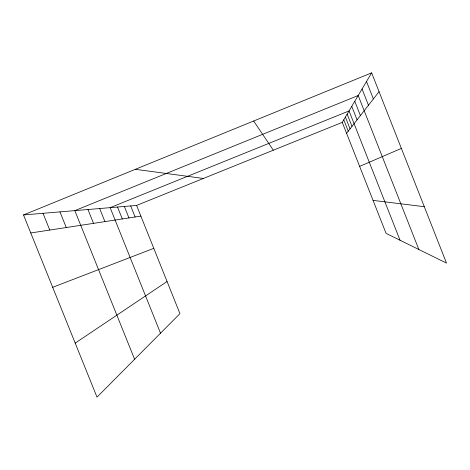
<?xml version="1.0" encoding="UTF-8"?>
<svg xmlns="http://www.w3.org/2000/svg" width="470" height="470" viewBox="0 0 470 470"><rect width="100%" height="100%" fill="white"/><g stroke="black" fill="none" stroke-linecap="round" stroke-linejoin="round"><path stroke-width="0.7" d="M342.26 122.359L371.647 72.856L446.5 263.112L386.07 233.361L342.26 122.359L136.6 205.425L23.5 214.954L97.002 397.144L179.939 313.637L136.6 205.425M346.584 133.31L379.049 91.668M75.206 343.112L167.067 281.501M359.638 166.38L401.374 148.403M23.5 214.954L371.647 72.856M52.681 287.293L153.79 248.342M30.767 232.967L140.877 216.106M373.062 200.396L424.304 206.694M135.331 169.306L203.404 178.441M253.665 121.013L273.323 150.2M87.966 209.526L93.524 223.356M134.608 359.28L74.83 210.63L358.193 95.522L418.852 249.5M59.966 211.882L66.264 227.533M43.017 213.309L49.761 230.059M130.695 205.925L135.131 216.987M124.356 206.459L128.956 217.933M117.523 207.035L122.306 218.95M160.511 333.195L110.144 207.658L349.051 110.92L400.046 240.241M99.663 208.539L104.916 221.611M354.779 101.273L360.414 115.573M351.754 106.367L357.071 119.862M347.154 114.122L351.989 126.383M345.397 117.077L350.05 128.868M343.77 119.815L348.252 131.171M366.512 81.516L373.374 98.953M362.07 88.995L368.468 105.245"/></g></svg>
